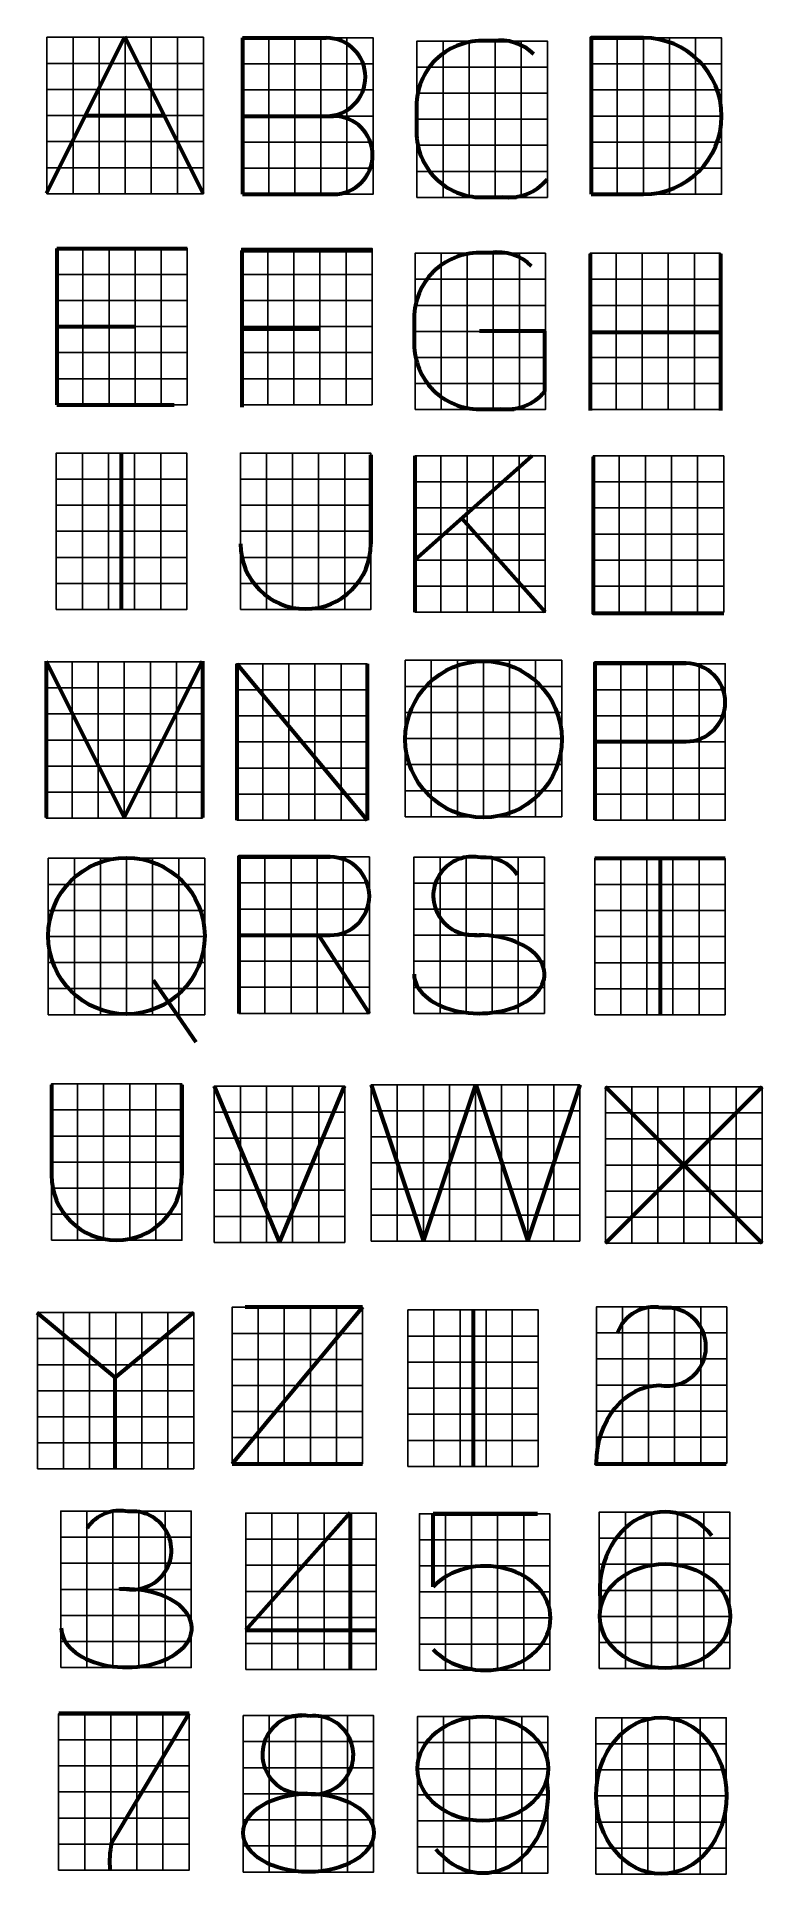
# Model space of a CAD drawing. Header units: inches. Extents: x 25.7 to 53.5, y -9.4 to 61.3.
import ezdxf

# ---------------------------------------------------------------- set-up
doc = ezdxf.new("R2010")
doc.units = ezdxf.units.IN
doc.header["$MEASUREMENT"] = 0

msp = doc.modelspace()

# ---------------------------------------------------------------- linework, layer by layer
at = {"lineweight": 60}
for p, q in [((26.113, 55.296), (29.113, 61.296)), ((26.113, 55.296), (29.113, 61.296)), ((32.113, 55.296), (29.113, 61.296)), ((33.627, 61.26), (33.627, 55.26)), ((33.627, 61.26), (36.834, 61.257)), ((46.988, 61.259), (46.988, 55.259)), ((46.988, 61.259), (48.988, 61.259)), ((27.616, 58.28), (30.616, 58.28)), ((33.627, 58.26), (37.109, 58.26)), ((33.627, 55.26), (37.109, 55.26)), ((46.988, 55.259), (48.988, 55.259)), ((26.505, 53.185), (26.505, 47.185)), ((26.505, 53.185), (31.505, 53.185)), ((33.592, 53.099), (33.592, 47.099)), ((33.592, 53.099), (38.592, 53.099)), ((46.945, 52.969), (46.945, 46.969)), ((51.945, 52.969), (51.945, 46.969)), ((26.505, 50.185), (29.505, 50.185)), ((33.592, 50.099), (36.592, 50.099)), ((45.204, 50.012), (42.704, 50.012)), ((45.204, 50.012), (45.204, 47.691)), ((46.945, 49.969), (51.945, 49.969)), ((26.505, 47.185), (26.505, 47.185)), ((26.505, 47.185), (31.005, 47.185)), ((33.592, 47.099), (33.592, 47.099)), ((28.976, 45.34), (28.976, 39.34)), ((38.543, 45.264), (38.543, 41.852)), ((40.229, 45.226), (40.229, 39.226)), ((40.229, 41.225), (44.729, 45.226)), ((45.229, 39.226), (42.029, 42.826)), ((26.09, 37.354), (26.09, 31.354)), ((26.09, 37.354), (29.09, 31.354)), ((29.09, 31.354), (32.09, 37.354)), ((32.09, 37.354), (32.09, 31.354)), ((33.399, 37.252), (33.399, 31.252)), ((33.399, 37.252), (38.399, 31.252)), ((38.399, 37.252), (38.399, 31.252)), ((47.126, 37.27), (47.126, 31.27)), ((47.126, 37.27), (50.626, 37.27)), ((47.126, 34.27), (50.626, 34.27)), ((33.484, 29.843), (33.484, 23.843)), ((33.484, 29.843), (36.984, 29.843)), ((47.126, 29.801), (52.126, 29.801)), ((49.626, 29.801), (49.626, 23.801)), ((33.484, 26.843), (36.984, 26.843)), ((38.484, 23.843), (36.549, 26.843)), ((36.984, 26.843), (36.984, 26.843)), ((36.984, 26.843), (36.984, 26.843)), ((42.774, 26.844), (42.774, 26.843)), ((30.192, 25.121), (31.827, 22.741)), ((26.298, 21.099), (26.298, 17.642)), ((31.298, 21.099), (31.298, 17.642)), ((32.535, 21.048), (35.035, 15.048)), ((35.035, 15.048), (37.535, 21.048)), ((38.56, 21.101), (40.56, 15.101)), ((40.56, 15.101), (42.56, 21.101)), ((42.56, 21.101), (44.56, 15.101)), ((44.56, 15.101), (46.56, 21.101)), ((53.54, 21.026), (47.54, 15.026)), ((47.54, 21.026), (53.54, 15.026)), ((25.74, 12.374), (28.74, 9.874)), ((28.74, 9.874), (31.74, 12.374)), ((38.223, 12.569), (33.223, 6.569)), ((38.223, 12.569), (33.723, 12.569)), ((42.458, 12.475), (42.458, 6.475)), ((28.74, 6.374), (28.74, 9.874)), ((49.571, 9.586), (49.592, 9.562)), ((33.223, 6.569), (38.223, 6.569)), ((37.745, 4.685), (33.745, 0.185)), ((37.745, 4.685), (37.745, -1.315)), ((40.93, 4.646), (44.93, 4.646)), ((40.93, 1.846), (40.93, 4.646)), ((28.907, 1.752), (28.931, 1.768)), ((33.745, 0.185), (38.745, 0.185)), ((26.582, -3.011), (31.582, -3.011)), ((28.582, -8.011), (31.582, -3.011))]:
    msp.add_line(p, q, dxfattribs=at)
for p, q in [((26.126, 61.279), (27.126, 61.279)), ((27.126, 61.279), (28.126, 61.279)), ((27.126, 61.279), (27.126, 55.279)), ((28.126, 61.279), (29.126, 61.279)), ((28.126, 61.279), (28.126, 55.279)), ((29.126, 61.279), (30.126, 61.279)), ((29.126, 61.279), (29.126, 55.279)), ((30.126, 61.279), (30.126, 55.279)), ((31.126, 61.279), (31.126, 60.279)), ((31.126, 61.279), (32.126, 61.279)), ((32.126, 61.279), (32.126, 61.279)), ((32.126, 61.279), (32.126, 55.279)), ((33.627, 61.26), (34.627, 61.26)), ((34.627, 61.26), (35.627, 61.26)), ((34.627, 61.26), (34.627, 55.26)), ((35.627, 61.26), (36.627, 61.26)), ((35.627, 61.26), (35.627, 55.26)), ((36.627, 61.26), (37.627, 61.26)), ((36.627, 61.26), (36.627, 55.26)), ((37.627, 61.26), (37.627, 55.26)), ((38.627, 61.26), (38.627, 60.26)), ((40.31, 61.136), (41.31, 61.136)), ((41.31, 61.136), (42.31, 61.136)), ((41.31, 61.136), (41.31, 55.136)), ((42.31, 61.136), (43.31, 61.136)), ((42.31, 61.136), (42.31, 55.136)), ((43.31, 61.136), (44.31, 61.136)), ((43.31, 61.136), (43.31, 55.136)), ((44.31, 61.136), (44.31, 55.136)), ((45.31, 61.136), (45.31, 60.136)), ((46.988, 61.259), (47.988, 61.259)), ((47.988, 61.259), (48.988, 61.259)), ((47.988, 61.259), (47.988, 55.259)), ((48.988, 61.259), (49.988, 61.259)), ((48.988, 61.259), (48.988, 55.259)), ((49.988, 61.259), (50.988, 61.259)), ((49.988, 61.259), (49.988, 55.259)), ((50.988, 61.259), (50.988, 55.259)), ((51.988, 61.259), (51.988, 60.259)), ((31.126, 60.279), (26.126, 60.279)), ((31.126, 60.279), (31.126, 59.279)), ((31.126, 60.279), (32.126, 60.279)), ((38.627, 60.26), (33.627, 60.26)), ((38.627, 60.26), (38.627, 59.26)), ((45.31, 60.136), (40.31, 60.136)), ((45.31, 60.136), (45.31, 59.136)), ((51.988, 60.259), (46.988, 60.259)), ((51.988, 60.259), (51.988, 59.259)), ((31.126, 59.279), (26.126, 59.279)), ((31.126, 59.279), (31.126, 58.279)), ((31.126, 59.279), (32.126, 59.279)), ((38.627, 59.26), (33.627, 59.26)), ((38.627, 59.26), (38.627, 58.26)), ((45.31, 59.136), (40.31, 59.136)), ((45.31, 59.136), (45.31, 58.136)), ((51.988, 59.259), (46.988, 59.259)), ((51.988, 59.259), (51.988, 58.259)), ((31.126, 58.279), (26.126, 58.279)), ((31.126, 58.279), (31.126, 58.279)), ((31.126, 58.279), (31.126, 57.279)), ((31.126, 58.279), (32.126, 58.279)), ((38.627, 58.26), (33.627, 58.26)), ((38.627, 58.26), (38.627, 58.26)), ((38.627, 58.26), (38.627, 57.26)), ((45.31, 58.136), (40.31, 58.136)), ((45.31, 58.136), (45.31, 58.136)), ((45.31, 58.136), (45.31, 57.136)), ((51.988, 58.259), (46.988, 58.259)), ((51.988, 58.259), (51.988, 58.259)), ((51.988, 58.259), (51.988, 57.259)), ((31.126, 57.279), (26.126, 57.279)), ((31.126, 57.279), (31.126, 57.279)), ((31.126, 57.279), (31.126, 56.279)), ((31.126, 57.279), (32.126, 57.279)), ((38.627, 57.26), (33.627, 57.26)), ((38.627, 57.26), (38.627, 57.26)), ((38.627, 57.26), (38.627, 56.26)), ((45.31, 57.136), (40.31, 57.136)), ((45.31, 57.136), (45.31, 57.136)), ((45.31, 57.136), (45.31, 56.136)), ((51.988, 57.259), (46.988, 57.259)), ((51.988, 57.259), (51.988, 57.259)), ((51.988, 57.259), (51.988, 56.259)), ((31.126, 56.279), (26.126, 56.279)), ((31.126, 56.279), (32.126, 56.279)), ((38.627, 56.26), (33.627, 56.26)), ((45.31, 56.136), (40.31, 56.136)), ((51.988, 56.259), (46.988, 56.259)), ((32.126, 55.279), (31.126, 55.279)), ((26.505, 53.185), (27.505, 53.185)), ((27.505, 53.185), (28.505, 53.185)), ((27.505, 53.185), (27.505, 47.185)), ((28.505, 53.185), (29.505, 53.185)), ((28.505, 53.185), (28.505, 47.185)), ((29.505, 53.185), (30.505, 53.185)), ((29.505, 53.185), (29.505, 47.185)), ((30.505, 53.185), (30.505, 47.185)), ((31.505, 53.185), (31.505, 52.185)), ((33.592, 53.185), (34.592, 53.185)), ((34.592, 53.185), (35.592, 53.185)), ((34.592, 53.185), (34.592, 47.185)), ((35.592, 53.185), (36.592, 53.185)), ((35.592, 53.185), (35.592, 47.185)), ((36.592, 53.185), (37.592, 53.185)), ((36.592, 53.185), (36.592, 47.185)), ((37.592, 53.185), (37.592, 47.185)), ((38.592, 53.185), (38.592, 52.185)), ((40.235, 52.998), (41.235, 52.998)), ((41.235, 52.998), (42.235, 52.998)), ((41.235, 52.998), (41.235, 46.998)), ((42.235, 52.998), (43.235, 52.998)), ((42.235, 52.998), (42.235, 46.998)), ((43.235, 52.998), (44.235, 52.998)), ((43.235, 52.998), (43.235, 46.998)), ((44.235, 52.998), (44.235, 46.998)), ((45.235, 52.998), (45.235, 51.998)), ((46.945, 52.998), (47.945, 52.998)), ((47.945, 52.998), (48.945, 52.998)), ((47.945, 52.998), (47.945, 46.998)), ((48.945, 52.998), (49.945, 52.998)), ((48.945, 52.998), (48.945, 46.998)), ((49.945, 52.998), (50.945, 52.998)), ((49.945, 52.998), (49.945, 46.998)), ((50.945, 52.998), (50.945, 46.998)), ((51.945, 52.998), (51.945, 51.998)), ((31.505, 52.185), (26.505, 52.185)), ((31.505, 52.185), (31.505, 51.185)), ((38.592, 52.185), (33.592, 52.185)), ((38.592, 52.185), (38.592, 51.185)), ((45.235, 51.998), (40.235, 51.998)), ((45.235, 51.998), (45.235, 50.998)), ((51.945, 51.998), (46.945, 51.998)), ((51.945, 51.998), (51.945, 50.998)), ((31.505, 51.185), (26.505, 51.185)), ((31.505, 51.185), (31.505, 50.185)), ((38.592, 51.185), (33.592, 51.185)), ((38.592, 51.185), (38.592, 50.185)), ((45.235, 50.998), (40.235, 50.998)), ((45.235, 50.998), (45.235, 49.998)), ((51.945, 50.998), (46.945, 50.998)), ((51.945, 50.998), (51.945, 49.998)), ((31.505, 50.185), (26.505, 50.185)), ((31.505, 50.185), (31.505, 50.185)), ((31.505, 50.185), (31.505, 49.185)), ((38.592, 50.185), (33.592, 50.185)), ((38.592, 50.185), (38.592, 50.185)), ((38.592, 50.185), (38.592, 49.185)), ((45.235, 49.998), (40.235, 49.998)), ((45.235, 49.998), (45.235, 49.998)), ((45.235, 49.998), (45.235, 48.998)), ((51.945, 49.998), (46.945, 49.998)), ((51.945, 49.998), (51.945, 49.998)), ((51.945, 49.998), (51.945, 48.998)), ((31.505, 49.185), (26.505, 49.185)), ((31.505, 49.185), (31.505, 49.185)), ((31.505, 49.185), (31.505, 48.185)), ((38.592, 49.185), (33.592, 49.185)), ((38.592, 49.185), (38.592, 49.185)), ((38.592, 49.185), (38.592, 48.185)), ((45.235, 48.998), (40.235, 48.998)), ((45.235, 48.998), (45.235, 48.998)), ((45.235, 48.998), (45.235, 47.998)), ((51.945, 48.998), (46.945, 48.998)), ((51.945, 48.998), (51.945, 48.998)), ((51.945, 48.998), (51.945, 47.998)), ((31.505, 48.185), (26.505, 48.185)), ((38.592, 48.185), (33.592, 48.185)), ((45.235, 47.998), (40.235, 47.998)), ((51.945, 47.998), (46.945, 47.998)), ((26.485, 45.332), (27.485, 45.332)), ((27.485, 45.332), (28.485, 45.332)), ((27.485, 45.332), (27.485, 39.332)), ((28.485, 45.332), (29.485, 45.332)), ((28.485, 45.332), (28.485, 39.332)), ((29.485, 45.332), (30.485, 45.332)), ((29.485, 45.332), (29.485, 39.332)), ((30.485, 45.332), (30.485, 39.332)), ((31.485, 45.332), (31.485, 44.332)), ((33.54, 45.332), (34.54, 45.332)), ((34.54, 45.332), (35.54, 45.332)), ((34.54, 45.332), (34.54, 39.332)), ((35.54, 45.332), (36.54, 45.332)), ((35.54, 45.332), (35.54, 39.332)), ((36.54, 45.332), (37.54, 45.332)), ((36.54, 45.332), (36.54, 39.332)), ((37.54, 45.332), (37.54, 39.332)), ((38.54, 45.332), (38.54, 44.332)), ((40.229, 45.226), (41.229, 45.226)), ((41.229, 45.226), (42.229, 45.226)), ((41.229, 45.226), (41.229, 39.226)), ((42.229, 45.226), (43.229, 45.226)), ((42.229, 45.226), (42.229, 39.226)), ((43.229, 45.226), (44.229, 45.226)), ((43.229, 45.226), (43.229, 39.226)), ((44.229, 45.226), (44.229, 39.226)), ((45.229, 45.226), (45.229, 44.226)), ((47.067, 45.226), (48.067, 45.226)), ((48.067, 45.226), (49.067, 45.226)), ((48.067, 45.226), (48.067, 39.226)), ((49.067, 45.226), (50.067, 45.226)), ((49.067, 45.226), (49.067, 39.226)), ((50.067, 45.226), (51.067, 45.226)), ((50.067, 45.226), (50.067, 39.226)), ((51.067, 45.226), (51.067, 39.226)), ((52.067, 45.226), (52.067, 44.226)), ((31.485, 44.332), (26.485, 44.332)), ((31.485, 44.332), (31.485, 43.332)), ((38.54, 44.332), (33.54, 44.332)), ((38.54, 44.332), (38.54, 43.332)), ((45.229, 44.226), (40.229, 44.226)), ((45.229, 44.226), (45.229, 43.226)), ((52.067, 44.226), (47.067, 44.226)), ((52.067, 44.226), (52.067, 43.226)), ((31.485, 43.332), (26.485, 43.332)), ((31.485, 43.332), (31.485, 42.332)), ((38.54, 43.332), (33.54, 43.332)), ((38.54, 43.332), (38.54, 42.332)), ((45.229, 43.226), (40.229, 43.226)), ((45.229, 43.226), (45.229, 42.226)), ((52.067, 43.226), (47.067, 43.226)), ((52.067, 43.226), (52.067, 42.226)), ((31.485, 42.332), (26.485, 42.332)), ((31.485, 42.332), (31.485, 42.332)), ((31.485, 42.332), (31.485, 41.332)), ((38.54, 42.332), (33.54, 42.332)), ((38.54, 42.332), (38.54, 42.332)), ((38.54, 42.332), (38.54, 41.332)), ((45.229, 42.226), (40.229, 42.226)), ((45.229, 42.226), (45.229, 42.226)), ((45.229, 42.226), (45.229, 41.226)), ((52.067, 42.226), (47.067, 42.226)), ((52.067, 42.226), (52.067, 42.226)), ((52.067, 42.226), (52.067, 41.226)), ((31.485, 41.332), (26.485, 41.332)), ((31.485, 41.332), (31.485, 41.332)), ((31.485, 41.332), (31.485, 40.332)), ((38.54, 41.332), (33.54, 41.332)), ((38.54, 41.332), (38.54, 41.332)), ((38.54, 41.332), (38.54, 40.332)), ((45.229, 41.226), (40.229, 41.226)), ((45.229, 41.226), (45.229, 41.226)), ((45.229, 41.226), (45.229, 40.226)), ((52.067, 41.226), (47.067, 41.226)), ((52.067, 41.226), (52.067, 41.226)), ((52.067, 41.226), (52.067, 40.226)), ((31.485, 40.332), (26.485, 40.332)), ((38.54, 40.332), (33.54, 40.332)), ((45.229, 40.226), (40.229, 40.226)), ((52.067, 40.226), (47.067, 40.226)), ((26.09, 37.326), (27.09, 37.326)), ((27.09, 37.326), (28.09, 37.326)), ((27.09, 37.326), (27.09, 31.326)), ((28.09, 37.326), (29.09, 37.326)), ((28.09, 37.326), (28.09, 31.326)), ((29.09, 37.326), (30.09, 37.326)), ((29.09, 37.326), (29.09, 31.326)), ((30.09, 37.326), (30.09, 31.326)), ((31.09, 37.326), (31.09, 36.326)), ((31.09, 37.326), (32.09, 37.326)), ((32.09, 37.326), (32.09, 37.326)), ((32.09, 37.326), (32.09, 31.326)), ((33.399, 37.252), (34.399, 37.252)), ((34.399, 37.252), (35.399, 37.252)), ((34.399, 37.252), (34.399, 31.252)), ((35.399, 37.252), (36.399, 37.252)), ((35.399, 37.252), (35.399, 31.252)), ((36.399, 37.252), (37.399, 37.252)), ((36.399, 37.252), (36.399, 31.252)), ((37.399, 37.252), (37.399, 31.252)), ((38.399, 37.252), (38.399, 36.252)), ((39.858, 37.384), (40.858, 37.384)), ((40.858, 37.384), (41.858, 37.384)), ((40.858, 37.384), (40.858, 31.384)), ((41.858, 37.384), (42.858, 37.384)), ((41.858, 37.384), (41.858, 31.384)), ((42.858, 37.384), (43.858, 37.384)), ((42.858, 37.384), (42.858, 31.384)), ((43.858, 37.384), (43.858, 31.384)), ((44.858, 37.384), (44.858, 36.384)), ((44.858, 37.384), (45.858, 37.384)), ((45.858, 37.384), (45.858, 37.384)), ((45.858, 37.384), (45.858, 31.384)), ((47.126, 37.252), (48.126, 37.252)), ((48.126, 37.252), (49.126, 37.252)), ((48.126, 37.252), (48.126, 31.252)), ((49.126, 37.252), (50.126, 37.252)), ((49.126, 37.252), (49.126, 31.252)), ((50.126, 37.252), (51.126, 37.252)), ((50.126, 37.252), (50.126, 31.252)), ((51.126, 37.252), (51.126, 31.252)), ((52.126, 37.252), (52.126, 36.252)), ((31.09, 36.326), (26.09, 36.326)), ((31.09, 36.326), (31.09, 35.326)), ((31.09, 36.326), (32.09, 36.326)), ((38.399, 36.252), (33.399, 36.252)), ((38.399, 36.252), (38.399, 35.252)), ((44.858, 36.384), (39.858, 36.384)), ((44.858, 36.384), (44.858, 35.384)), ((44.858, 36.384), (45.858, 36.384)), ((52.126, 36.252), (47.126, 36.252)), ((52.126, 36.252), (52.126, 35.252)), ((44.858, 35.384), (39.858, 35.384)), ((44.858, 35.384), (44.858, 34.384)), ((44.858, 35.384), (45.858, 35.384)), ((31.09, 35.326), (26.09, 35.326)), ((31.09, 35.326), (31.09, 34.326)), ((31.09, 35.326), (32.09, 35.326)), ((38.399, 35.252), (33.399, 35.252)), ((38.399, 35.252), (38.399, 34.252)), ((52.126, 35.252), (47.126, 35.252)), ((52.126, 35.252), (52.126, 34.252)), ((31.09, 34.326), (26.09, 34.326)), ((31.09, 34.326), (31.09, 34.326)), ((31.09, 34.326), (31.09, 33.326)), ((31.09, 34.326), (32.09, 34.326)), ((38.399, 34.252), (33.399, 34.252)), ((38.399, 34.252), (38.399, 34.252)), ((38.399, 34.252), (38.399, 33.252)), ((44.858, 34.384), (39.858, 34.384)), ((44.858, 34.384), (44.858, 34.384)), ((44.858, 34.384), (44.858, 33.384)), ((44.858, 34.384), (45.858, 34.384)), ((52.126, 34.252), (47.126, 34.252)), ((52.126, 34.252), (52.126, 34.252)), ((52.126, 34.252), (52.126, 33.252)), ((31.09, 33.326), (26.09, 33.326)), ((31.09, 33.326), (31.09, 33.326)), ((31.09, 33.326), (31.09, 32.326)), ((31.09, 33.326), (32.09, 33.326)), ((38.399, 33.252), (33.399, 33.252)), ((38.399, 33.252), (38.399, 33.252)), ((38.399, 33.252), (38.399, 32.252)), ((44.858, 33.384), (39.858, 33.384)), ((44.858, 33.384), (44.858, 33.384)), ((44.858, 33.384), (44.858, 32.384)), ((44.858, 33.384), (45.858, 33.384)), ((52.126, 33.252), (47.126, 33.252)), ((52.126, 33.252), (52.126, 33.252)), ((52.126, 33.252), (52.126, 32.252)), ((31.09, 32.326), (26.09, 32.326)), ((31.09, 32.326), (32.09, 32.326)), ((38.399, 32.252), (33.399, 32.252)), ((44.858, 32.384), (39.858, 32.384)), ((44.858, 32.384), (45.858, 32.384)), ((52.126, 32.252), (47.126, 32.252)), ((32.09, 31.326), (31.09, 31.326)), ((45.858, 31.384), (44.858, 31.384)), ((26.177, 29.791), (27.177, 29.791)), ((27.177, 29.791), (28.177, 29.791)), ((27.177, 29.791), (27.177, 23.791)), ((28.177, 29.791), (29.177, 29.791)), ((28.177, 29.791), (28.177, 23.791)), ((29.177, 29.791), (30.177, 29.791)), ((29.177, 29.791), (29.177, 23.791)), ((30.177, 29.791), (30.177, 23.791)), ((31.177, 29.791), (31.177, 28.791)), ((31.177, 29.791), (32.177, 29.791)), ((32.177, 29.791), (32.177, 29.791)), ((32.177, 29.791), (32.177, 23.791)), ((33.484, 29.843), (34.484, 29.843)), ((34.484, 29.843), (35.484, 29.843)), ((34.484, 29.843), (34.484, 23.843)), ((35.484, 29.843), (36.484, 29.843)), ((35.484, 29.843), (35.484, 23.843)), ((36.484, 29.843), (37.484, 29.843)), ((36.484, 29.843), (36.484, 23.843)), ((37.484, 29.843), (37.484, 23.843)), ((38.484, 29.843), (38.484, 28.843)), ((40.194, 29.839), (41.194, 29.839)), ((41.194, 29.839), (42.194, 29.839)), ((41.194, 29.839), (41.194, 23.839)), ((42.194, 29.839), (43.194, 29.839)), ((42.194, 29.839), (42.194, 23.839)), ((43.194, 29.839), (44.194, 29.839)), ((43.194, 29.839), (43.194, 23.839)), ((44.194, 29.839), (44.194, 23.839)), ((45.194, 29.839), (45.194, 28.839)), ((47.122, 29.787), (48.122, 29.787)), ((48.122, 29.787), (49.122, 29.787)), ((48.122, 29.787), (48.122, 23.787)), ((49.122, 29.787), (50.122, 29.787)), ((49.122, 29.787), (49.122, 23.787)), ((50.122, 29.787), (51.122, 29.787)), ((50.122, 29.787), (50.122, 23.787)), ((51.122, 29.787), (51.122, 23.787)), ((52.122, 29.787), (52.122, 28.787)), ((31.177, 28.791), (26.177, 28.791)), ((31.177, 28.791), (31.177, 27.791)), ((31.177, 28.791), (32.177, 28.791)), ((38.484, 28.843), (33.484, 28.843)), ((38.484, 28.843), (38.484, 27.843)), ((45.194, 28.839), (40.194, 28.839)), ((45.194, 28.839), (45.194, 27.839)), ((52.122, 28.787), (47.122, 28.787)), ((52.122, 28.787), (52.122, 27.787)), ((31.177, 27.791), (26.177, 27.791)), ((31.177, 27.791), (31.177, 26.791)), ((31.177, 27.791), (32.177, 27.791)), ((38.484, 27.843), (33.484, 27.843)), ((38.484, 27.843), (38.484, 26.843)), ((45.194, 27.839), (40.194, 27.839)), ((45.194, 27.839), (45.194, 26.839)), ((52.122, 27.787), (47.122, 27.787)), ((52.122, 27.787), (52.122, 26.787)), ((31.177, 26.791), (26.177, 26.791)), ((31.177, 26.791), (31.177, 26.791)), ((31.177, 26.791), (31.177, 25.791)), ((31.177, 26.791), (32.177, 26.791)), ((38.484, 26.843), (33.484, 26.843)), ((38.484, 26.843), (38.484, 26.843)), ((38.484, 26.843), (38.484, 25.843)), ((45.194, 26.839), (40.194, 26.839)), ((45.194, 26.839), (45.194, 26.839)), ((45.194, 26.839), (45.194, 25.839)), ((52.122, 26.787), (47.122, 26.787)), ((52.122, 26.787), (52.122, 26.787)), ((52.122, 26.787), (52.122, 25.787)), ((31.177, 25.791), (26.177, 25.791)), ((31.177, 25.791), (31.177, 25.791)), ((31.177, 25.791), (31.177, 24.791)), ((31.177, 25.791), (32.177, 25.791)), ((38.484, 25.843), (33.484, 25.843)), ((38.484, 25.843), (38.484, 25.843)), ((38.484, 25.843), (38.484, 24.843)), ((45.194, 25.839), (40.194, 25.839)), ((45.194, 25.839), (45.194, 25.839)), ((45.194, 25.839), (45.194, 24.839)), ((52.122, 25.787), (47.122, 25.787)), ((52.122, 25.787), (52.122, 25.787)), ((52.122, 25.787), (52.122, 24.787)), ((31.177, 24.791), (26.177, 24.791)), ((31.177, 24.791), (32.177, 24.791)), ((38.484, 24.843), (33.484, 24.843)), ((45.194, 24.839), (40.194, 24.839)), ((52.122, 24.787), (47.122, 24.787)), ((32.177, 23.791), (31.177, 23.791)), ((26.299, 21.138), (27.299, 21.138)), ((27.299, 21.138), (28.299, 21.138)), ((27.299, 21.138), (27.299, 15.138)), ((28.299, 21.138), (29.299, 21.138)), ((28.299, 21.138), (28.299, 15.138)), ((29.299, 21.138), (30.299, 21.138)), ((29.299, 21.138), (29.299, 15.138)), ((30.299, 21.138), (30.299, 15.138)), ((31.299, 21.138), (31.299, 20.138)), ((32.542, 21.056), (33.542, 21.056)), ((33.542, 21.056), (34.542, 21.056)), ((33.542, 21.056), (33.542, 15.056)), ((34.542, 21.056), (35.542, 21.056)), ((34.542, 21.056), (34.542, 15.056)), ((35.542, 21.056), (36.542, 21.056)), ((35.542, 21.056), (35.542, 15.056)), ((36.542, 21.056), (36.542, 15.056)), ((37.542, 21.056), (37.542, 20.056)), ((38.555, 21.105), (39.555, 21.105)), ((39.555, 21.105), (40.555, 21.105)), ((39.555, 21.105), (39.555, 15.105)), ((40.555, 21.105), (41.555, 21.105)), ((40.555, 21.105), (40.555, 15.105)), ((41.555, 21.105), (42.555, 21.105)), ((41.555, 21.105), (41.555, 15.105)), ((42.555, 21.105), (42.555, 15.105)), ((43.555, 21.105), (43.555, 20.105)), ((43.555, 21.105), (46.555, 21.105)), ((43.555, 21.105), (44.555, 21.105)), ((44.555, 21.105), (44.555, 21.105)), ((44.555, 21.105), (44.555, 15.105)), ((45.555, 15.105), (45.555, 21.105)), ((46.555, 21.105), (46.555, 15.105)), ((47.54, 21.026), (48.54, 21.026)), ((48.54, 21.026), (49.54, 21.026)), ((48.54, 21.026), (48.54, 15.026)), ((49.54, 21.026), (50.54, 21.026)), ((49.54, 21.026), (49.54, 15.026)), ((50.54, 21.026), (51.54, 21.026)), ((50.54, 21.026), (50.54, 15.026)), ((51.54, 21.026), (51.54, 15.026)), ((52.54, 21.026), (52.54, 20.026)), ((52.54, 21.026), (53.54, 21.026)), ((53.54, 21.026), (53.54, 21.026)), ((53.54, 21.026), (53.54, 15.026)), ((31.299, 20.138), (26.299, 20.138)), ((31.299, 20.138), (31.299, 19.138)), ((37.542, 20.056), (32.542, 20.056)), ((37.542, 20.056), (37.542, 19.056)), ((43.555, 20.105), (38.555, 20.105)), ((43.555, 20.105), (43.555, 19.105)), ((43.555, 20.105), (46.555, 20.105)), ((52.54, 20.026), (47.54, 20.026)), ((52.54, 20.026), (52.54, 19.026)), ((52.54, 20.026), (53.54, 20.026)), ((31.299, 19.138), (26.299, 19.138)), ((31.299, 19.138), (31.299, 18.138)), ((43.555, 19.105), (38.555, 19.105)), ((43.555, 19.105), (43.555, 18.105)), ((43.555, 19.105), (46.555, 19.105)), ((37.542, 19.056), (32.542, 19.056)), ((37.542, 19.056), (37.542, 18.056)), ((52.54, 19.026), (47.54, 19.026)), ((52.54, 19.026), (52.54, 18.026)), ((52.54, 19.026), (53.54, 19.026)), ((31.299, 18.138), (26.299, 18.138)), ((31.299, 18.138), (31.299, 18.138)), ((31.299, 18.138), (31.299, 17.138)), ((37.542, 18.056), (32.542, 18.056)), ((37.542, 18.056), (37.542, 18.056)), ((37.542, 18.056), (37.542, 17.056)), ((43.555, 18.105), (38.555, 18.105)), ((43.555, 18.105), (43.555, 18.105)), ((43.555, 18.105), (43.555, 17.105)), ((43.555, 18.105), (46.555, 18.105)), ((52.54, 18.026), (47.54, 18.026)), ((52.54, 18.026), (52.54, 18.026)), ((52.54, 18.026), (52.54, 17.026)), ((52.54, 18.026), (53.54, 18.026)), ((31.299, 17.138), (26.299, 17.138)), ((31.299, 17.138), (31.299, 17.138)), ((31.299, 17.138), (31.299, 16.138)), ((37.542, 17.056), (32.542, 17.056)), ((37.542, 17.056), (37.542, 17.056)), ((37.542, 17.056), (37.542, 16.056)), ((43.555, 17.105), (38.555, 17.105)), ((43.555, 17.105), (43.555, 17.105)), ((43.555, 17.105), (43.555, 16.105)), ((43.555, 17.105), (46.555, 17.105)), ((52.54, 17.026), (47.54, 17.026)), ((52.54, 17.026), (52.54, 17.026)), ((52.54, 17.026), (52.54, 16.026)), ((52.54, 17.026), (53.54, 17.026)), ((31.299, 16.138), (26.299, 16.138)), ((37.542, 16.056), (32.542, 16.056)), ((43.555, 16.105), (38.555, 16.105)), ((43.555, 16.105), (46.555, 16.105)), ((52.54, 16.026), (47.54, 16.026)), ((52.54, 16.026), (53.54, 16.026)), ((46.555, 15.105), (43.555, 15.105)), ((44.555, 15.105), (45.555, 15.105)), ((45.555, 15.105), (45.555, 15.105)), ((53.54, 15.026), (52.54, 15.026)), ((25.762, 12.368), (26.762, 12.368)), ((26.762, 12.368), (27.762, 12.368)), ((26.762, 12.368), (26.762, 6.368)), ((27.762, 12.368), (28.762, 12.368)), ((27.762, 12.368), (27.762, 6.368)), ((28.762, 12.368), (29.762, 12.368)), ((28.762, 12.368), (28.762, 6.368)), ((29.762, 12.368), (29.762, 6.368)), ((30.762, 12.368), (30.762, 11.368)), ((30.762, 12.368), (31.762, 12.368)), ((31.762, 12.368), (31.762, 12.368)), ((31.762, 12.368), (31.762, 6.368)), ((33.223, 12.569), (34.223, 12.569)), ((34.223, 12.569), (35.223, 12.569)), ((34.223, 12.569), (34.223, 6.569)), ((35.223, 12.569), (36.223, 12.569)), ((35.223, 12.569), (35.223, 6.569)), ((36.223, 12.569), (37.223, 12.569)), ((36.223, 12.569), (36.223, 6.569)), ((37.223, 12.569), (37.223, 6.569)), ((38.223, 12.569), (38.223, 11.569)), ((39.961, 12.466), (40.961, 12.466)), ((40.961, 12.466), (41.961, 12.466)), ((40.961, 12.466), (40.961, 6.466)), ((41.961, 12.466), (42.961, 12.466)), ((41.961, 12.466), (41.961, 6.466)), ((42.961, 12.466), (43.961, 12.466)), ((42.961, 12.466), (42.961, 6.466)), ((43.961, 12.466), (43.961, 6.466)), ((44.961, 12.466), (44.961, 11.466)), ((47.187, 12.586), (48.187, 12.586)), ((48.187, 12.586), (49.187, 12.586)), ((48.187, 12.586), (48.187, 6.586)), ((49.187, 12.586), (50.187, 12.586)), ((49.187, 12.586), (49.187, 6.586)), ((50.187, 12.586), (51.187, 12.586)), ((50.187, 12.586), (50.187, 6.586)), ((51.187, 12.586), (51.187, 6.586)), ((52.187, 12.586), (52.187, 11.586)), ((30.762, 11.368), (25.762, 11.368)), ((30.762, 11.368), (30.762, 10.368)), ((30.762, 11.368), (31.762, 11.368)), ((38.223, 11.569), (33.223, 11.569)), ((38.223, 11.569), (38.223, 10.569)), ((44.961, 11.466), (39.961, 11.466)), ((44.961, 11.466), (44.961, 10.466)), ((52.187, 11.586), (47.187, 11.586)), ((52.187, 11.586), (52.187, 10.586)), ((30.762, 10.368), (25.762, 10.368)), ((30.762, 10.368), (30.762, 9.368)), ((30.762, 10.368), (31.762, 10.368)), ((38.223, 10.569), (33.223, 10.569)), ((38.223, 10.569), (38.223, 9.569)), ((44.961, 10.466), (39.961, 10.466)), ((44.961, 10.466), (44.961, 9.466)), ((52.187, 10.586), (47.187, 10.586)), ((52.187, 10.586), (52.187, 9.586)), ((30.762, 9.368), (25.762, 9.368)), ((30.762, 9.368), (30.762, 9.368)), ((30.762, 9.368), (30.762, 8.368)), ((30.762, 9.368), (31.762, 9.368)), ((38.223, 9.569), (33.223, 9.569)), ((38.223, 9.569), (38.223, 9.569)), ((38.223, 9.569), (38.223, 8.569)), ((44.961, 9.466), (39.961, 9.466)), ((44.961, 9.466), (44.961, 9.466)), ((44.961, 9.466), (44.961, 8.466)), ((52.187, 9.586), (47.187, 9.586)), ((52.187, 9.586), (52.187, 9.586)), ((52.187, 9.586), (52.187, 8.586)), ((38.223, 8.569), (33.223, 8.569)), ((38.223, 8.569), (38.223, 8.569)), ((38.223, 8.569), (38.223, 7.569)), ((52.187, 8.586), (47.187, 8.586)), ((52.187, 8.586), (52.187, 8.586)), ((52.187, 8.586), (52.187, 7.586)), ((30.762, 8.368), (25.762, 8.368)), ((30.762, 8.368), (30.762, 8.368)), ((30.762, 8.368), (30.762, 7.368)), ((30.762, 8.368), (31.762, 8.368)), ((44.961, 8.466), (39.961, 8.466)), ((44.961, 8.466), (44.961, 8.466)), ((44.961, 8.466), (44.961, 7.466)), ((30.762, 7.368), (25.762, 7.368)), ((30.762, 7.368), (31.762, 7.368)), ((38.223, 7.569), (33.223, 7.569)), ((44.961, 7.466), (39.961, 7.466)), ((52.187, 7.586), (47.187, 7.586)), ((31.762, 6.368), (30.762, 6.368)), ((26.654, 4.751), (27.654, 4.751)), ((27.654, 4.751), (28.654, 4.751)), ((27.654, 4.751), (27.654, -1.249)), ((28.654, 4.751), (29.654, 4.751)), ((28.654, 4.751), (28.654, -1.249)), ((29.654, 4.751), (30.654, 4.751)), ((29.654, 4.751), (29.654, -1.249)), ((30.654, 4.751), (30.654, -1.249)), ((31.654, 4.751), (31.654, 3.751)), ((33.746, 4.674), (34.746, 4.674)), ((34.746, 4.674), (35.746, 4.674)), ((34.746, 4.674), (34.746, -1.326)), ((35.746, 4.674), (36.746, 4.674)), ((35.746, 4.674), (35.746, -1.326)), ((36.746, 4.674), (37.746, 4.674)), ((36.746, 4.674), (36.746, -1.326)), ((37.746, 4.674), (37.746, -1.326)), ((38.746, 4.674), (38.746, 3.674)), ((40.402, 4.653), (41.402, 4.653)), ((41.402, 4.653), (42.402, 4.653)), ((41.402, 4.653), (41.402, -1.347)), ((42.402, 4.653), (43.402, 4.653)), ((42.402, 4.653), (42.402, -1.347)), ((43.402, 4.653), (44.402, 4.653)), ((43.402, 4.653), (43.402, -1.347)), ((44.402, 4.653), (44.402, -1.347)), ((45.402, 4.653), (45.402, 3.653)), ((47.3, 4.712), (48.3, 4.712)), ((48.3, 4.712), (49.3, 4.712)), ((48.3, 4.712), (48.3, -1.288)), ((49.3, 4.712), (50.3, 4.712)), ((49.3, 4.712), (49.3, -1.288)), ((50.3, 4.712), (51.3, 4.712)), ((50.3, 4.712), (50.3, -1.288)), ((51.3, 4.712), (51.3, -1.288)), ((52.3, 4.712), (52.3, 3.712)), ((31.654, 3.751), (26.654, 3.751)), ((31.654, 3.751), (31.654, 2.751)), ((38.746, 3.674), (33.746, 3.674)), ((38.746, 3.674), (38.746, 2.674)), ((45.402, 3.653), (40.402, 3.653)), ((45.402, 3.653), (45.402, 2.653)), ((52.3, 3.712), (47.3, 3.712)), ((52.3, 3.712), (52.3, 2.712)), ((31.654, 2.751), (26.654, 2.751)), ((31.654, 2.751), (31.654, 1.751)), ((38.746, 2.674), (33.746, 2.674)), ((38.746, 2.674), (38.746, 1.674)), ((45.402, 2.653), (40.402, 2.653)), ((45.402, 2.653), (45.402, 1.653)), ((52.3, 2.712), (47.3, 2.712)), ((52.3, 2.712), (52.3, 1.712)), ((31.654, 1.751), (26.654, 1.751)), ((31.654, 1.751), (31.654, 1.751)), ((31.654, 1.751), (31.654, 0.751)), ((38.746, 1.674), (33.746, 1.674)), ((38.746, 1.674), (38.746, 1.674)), ((38.746, 1.674), (38.746, 0.674)), ((45.402, 1.653), (40.402, 1.653)), ((45.402, 1.653), (45.402, 1.653)), ((45.402, 1.653), (45.402, 0.653)), ((52.3, 1.712), (47.3, 1.712)), ((52.3, 1.712), (52.3, 1.712)), ((52.3, 1.712), (52.3, 0.712)), ((31.654, 0.751), (26.654, 0.751)), ((31.654, 0.751), (31.654, 0.751)), ((31.654, 0.751), (31.654, -0.249)), ((52.3, 0.712), (47.3, 0.712)), ((52.3, 0.712), (52.3, 0.712)), ((52.3, 0.712), (52.3, -0.288)), ((38.746, 0.674), (33.746, 0.674)), ((38.746, 0.674), (38.746, 0.674)), ((38.746, 0.674), (38.746, -0.326)), ((45.402, 0.653), (40.402, 0.653)), ((45.402, 0.653), (45.402, 0.653)), ((45.402, 0.653), (45.402, -0.347)), ((31.654, -0.249), (26.654, -0.249)), ((38.746, -0.326), (33.746, -0.326)), ((45.402, -0.347), (40.402, -0.347)), ((52.3, -0.288), (47.3, -0.288)), ((26.573, -3.022), (27.573, -3.022)), ((27.573, -3.022), (28.573, -3.022)), ((27.573, -3.022), (27.573, -9.022)), ((28.573, -3.022), (29.573, -3.022)), ((28.573, -3.022), (28.573, -9.022)), ((29.573, -3.022), (30.573, -3.022)), ((29.573, -3.022), (29.573, -9.022)), ((30.573, -3.022), (30.573, -9.022)), ((31.573, -3.022), (31.573, -4.022)), ((33.648, -3.091), (34.648, -3.091)), ((34.648, -3.091), (35.648, -3.091)), ((34.648, -3.091), (34.648, -9.091)), ((35.648, -3.091), (36.648, -3.091)), ((35.648, -3.091), (35.648, -9.091)), ((36.648, -3.091), (37.648, -3.091)), ((36.648, -3.091), (36.648, -9.091)), ((37.648, -3.091), (37.648, -9.091)), ((38.648, -3.091), (38.648, -4.091)), ((40.328, -3.129), (41.328, -3.129)), ((41.328, -3.129), (42.328, -3.129)), ((41.328, -3.129), (41.328, -9.129)), ((42.328, -3.129), (43.328, -3.129)), ((42.328, -3.129), (42.328, -9.129)), ((43.328, -3.129), (44.328, -3.129)), ((43.328, -3.129), (43.328, -9.129)), ((44.328, -3.129), (44.328, -9.129)), ((45.328, -3.129), (45.328, -4.129)), ((47.164, -3.173), (48.164, -3.173)), ((48.164, -3.173), (49.164, -3.173)), ((48.164, -3.173), (48.164, -9.173)), ((49.164, -3.173), (50.164, -3.173)), ((49.164, -3.173), (49.164, -9.173)), ((50.164, -3.173), (51.164, -3.173)), ((50.164, -3.173), (50.164, -9.173)), ((51.164, -3.173), (51.164, -9.173)), ((52.164, -3.173), (52.164, -4.173)), ((31.573, -4.022), (26.573, -4.022)), ((31.573, -4.022), (31.573, -5.022)), ((38.648, -4.091), (33.648, -4.091)), ((38.648, -4.091), (38.648, -5.091)), ((45.328, -4.129), (40.328, -4.129)), ((45.328, -4.129), (45.328, -5.129)), ((52.164, -4.173), (47.164, -4.173)), ((52.164, -4.173), (52.164, -5.173)), ((31.573, -5.022), (26.573, -5.022)), ((31.573, -5.022), (31.573, -6.022)), ((38.648, -5.091), (33.648, -5.091)), ((38.648, -5.091), (38.648, -6.091)), ((45.328, -5.129), (40.328, -5.129)), ((45.328, -5.129), (45.328, -6.129)), ((52.164, -5.173), (47.164, -5.173)), ((52.164, -5.173), (52.164, -6.173)), ((31.573, -6.022), (26.573, -6.022)), ((31.573, -6.022), (31.573, -6.022)), ((31.573, -6.022), (31.573, -7.022)), ((38.648, -6.091), (33.648, -6.091)), ((38.648, -6.091), (38.648, -6.091)), ((38.648, -6.091), (38.648, -7.091)), ((45.328, -6.129), (40.328, -6.129)), ((45.328, -6.129), (45.328, -6.129)), ((45.328, -6.129), (45.328, -7.129)), ((52.164, -6.173), (47.164, -6.173)), ((52.164, -6.173), (52.164, -6.173)), ((52.164, -6.173), (52.164, -7.173)), ((31.573, -7.022), (26.573, -7.022)), ((31.573, -7.022), (31.573, -7.022)), ((31.573, -7.022), (31.573, -8.022)), ((38.648, -7.091), (33.648, -7.091)), ((38.648, -7.091), (38.648, -7.091)), ((38.648, -7.091), (38.648, -8.091)), ((45.328, -7.129), (40.328, -7.129)), ((45.328, -7.129), (45.328, -7.129)), ((45.328, -7.129), (45.328, -8.129)), ((52.164, -7.173), (47.164, -7.173)), ((52.164, -7.173), (52.164, -7.173)), ((52.164, -7.173), (52.164, -8.173)), ((31.573, -8.022), (26.573, -8.022)), ((38.648, -8.091), (33.648, -8.091)), ((45.328, -8.129), (40.328, -8.129)), ((52.164, -8.173), (47.164, -8.173))]:
    msp.add_line(p, q)
for points in [[(26.126, 55.279), (31.126, 55.279), (31.126, 61.279), (26.126, 61.279)], [(33.627, 55.26), (38.627, 55.26), (38.627, 61.26), (33.627, 61.26)], [(40.31, 55.136), (45.31, 55.136), (45.31, 61.136), (40.31, 61.136)], [(46.988, 55.259), (51.988, 55.259), (51.988, 61.259), (46.988, 61.259)], [(26.505, 47.185), (31.505, 47.185), (31.505, 53.185), (26.505, 53.185)], [(33.592, 47.185), (38.592, 47.185), (38.592, 53.185), (33.592, 53.185)], [(40.235, 46.998), (45.235, 46.998), (45.235, 52.998), (40.235, 52.998)], [(46.945, 46.998), (51.945, 46.998), (51.945, 52.998), (46.945, 52.998)], [(26.485, 39.332), (31.485, 39.332), (31.485, 45.332), (26.485, 45.332)], [(33.54, 39.332), (38.54, 39.332), (38.54, 45.332), (33.54, 45.332)], [(40.229, 39.226), (45.229, 39.226), (45.229, 45.226), (40.229, 45.226)], [(47.067, 39.226), (52.067, 39.226), (52.067, 45.226), (47.067, 45.226)], [(26.09, 31.326), (31.09, 31.326), (31.09, 37.326), (26.09, 37.326)], [(33.399, 31.252), (38.399, 31.252), (38.399, 37.252), (33.399, 37.252)], [(39.858, 31.384), (44.858, 31.384), (44.858, 37.384), (39.858, 37.384)], [(47.126, 31.252), (52.126, 31.252), (52.126, 37.252), (47.126, 37.252)], [(26.177, 23.791), (31.177, 23.791), (31.177, 29.791), (26.177, 29.791)], [(33.484, 23.843), (38.484, 23.843), (38.484, 29.843), (33.484, 29.843)], [(40.194, 23.839), (45.194, 23.839), (45.194, 29.839), (40.194, 29.839)], [(47.122, 23.787), (52.122, 23.787), (52.122, 29.787), (47.122, 29.787)], [(26.299, 15.138), (31.299, 15.138), (31.299, 21.138), (26.299, 21.138)], [(32.542, 15.056), (37.542, 15.056), (37.542, 21.056), (32.542, 21.056)], [(38.555, 15.105), (43.555, 15.105), (43.555, 21.105), (38.555, 21.105)], [(47.54, 15.026), (52.54, 15.026), (52.54, 21.026), (47.54, 21.026)], [(25.762, 6.368), (30.762, 6.368), (30.762, 12.368), (25.762, 12.368)], [(33.223, 6.569), (38.223, 6.569), (38.223, 12.569), (33.223, 12.569)], [(39.961, 6.466), (44.961, 6.466), (44.961, 12.466), (39.961, 12.466)], [(47.187, 6.586), (52.187, 6.586), (52.187, 12.586), (47.187, 12.586)], [(26.654, -1.249), (31.654, -1.249), (31.654, 4.751), (26.654, 4.751)], [(33.746, -1.326), (38.746, -1.326), (38.746, 4.674), (33.746, 4.674)], [(40.402, -1.347), (45.402, -1.347), (45.402, 4.653), (40.402, 4.653)], [(47.3, -1.288), (52.3, -1.288), (52.3, 4.712), (47.3, 4.712)], [(26.573, -9.022), (31.573, -9.022), (31.573, -3.022), (26.573, -3.022)], [(33.648, -9.091), (38.648, -9.091), (38.648, -3.091), (33.648, -3.091)], [(40.328, -9.129), (45.328, -9.129), (45.328, -3.129), (40.328, -3.129)], [(47.164, -9.173), (52.164, -9.173), (52.164, -3.173), (47.164, -3.173)]]:
    msp.add_lwpolyline(points, close=True)
for points in [[(43.76, 61.142), (42.79, 61.142, 0.414214), (40.29, 58.642), (40.29, 57.642, 0.414214), (42.79, 55.142), (44.119, 55.142)], [(43.674, 53.015), (42.704, 53.015, 0.414214), (40.204, 50.515), (40.204, 49.515, 0.414214), (42.704, 47.015), (44.033, 47.015)]]:
    msp.add_lwpolyline(points, format="xyb", dxfattribs=at)
for points in [[(48.988, 61.259), (46.988, 61.259), (46.988, 55.259)], [(38.543, 41.852), (38.543, 45.264)], [(47.067, 45.188), (47.067, 39.188), (52.067, 39.188)], [(50.626, 37.27), (47.126, 37.27), (47.126, 31.27)], [(36.984, 29.843), (33.484, 29.843), (33.484, 23.843)], [(42.582, 29.843), (42.288, 29.843)], [(42.582, 29.843), (42.288, 29.843)], [(40.199, 25.345), (40.199, 25.341)], [(42.696, 23.843), (42.702, 23.843)], [(26.298, 21.099), (26.298, 17.642)], [(31.298, 17.642), (31.298, 21.099)], [(49.55, 12.569), (49.256, 12.569)], [(49.55, 12.569), (49.256, 12.569)], [(47.167, 6.571), (47.167, 6.569), (52.167, 6.569)], [(29.059, 4.761), (28.766, 4.761)], [(29.059, 4.761), (28.766, 4.761)], [(44.93, 4.646), (40.93, 4.646)], [(26.677, 0.263), (26.677, 0.259)], [(29.174, -1.239), (29.18, -1.239)], [(31.582, -3.011), (26.582, -3.011)], [(36.032, -3.087), (35.739, -3.087)]]:
    msp.add_lwpolyline(points, dxfattribs=at)
for centre in [(42.861, 34.354), (29.174, 26.813)]:
    msp.add_circle(centre, 3, dxfattribs=at)
for centre, radius, start, end in [((36.834, 59.757), 1.5, 270, 90), ((43.487, 59.289), 1.873, 45.78643, 98.38198), ((48.988, 58.259), 3, 270, 90), ((37.109, 56.76), 1.5, 270, 90), ((43.847, 57.013), 1.873, 261.48811, 320.61281), ((43.4, 51.161), 1.873, 45.78643, 98.38198), ((43.761, 48.886), 1.873, 261.48811, 320.61281), ((36.043, 41.852), 2.5, 180, 0), ((50.626, 35.77), 1.5, 270, 90), ((36.984, 28.343), 1.5, 270, 90), ((42.435, 28.351), 1.5, 77.7544, 276.42815), ((42.921, 28.326), 1.5, 33.66573, 96.42815), ((28.798, 17.642), 2.5, 180, 0), ((49.403, 11.077), 1.5, 77.7544, 160.40084), ((49.889, 11.052), 1.5, 257.7544, 96.42815), ((28.913, 3.268), 1.5, 77.7544, 146.2668), ((29.399, 3.243), 1.5, 257.7544, 96.42815), ((28.913, 3.268), 1.5, 270.68758, 276.42815), ((35.886, -4.58), 1.5, 77.7544, 276.42815), ((36.372, -4.605), 1.5, 257.7544, 96.42815)]:
    msp.add_arc(centre, radius, start, end, dxfattribs=at)
for centre, major_axis, ratio, start_param, end_param in [((42.699, 28.343), (2.5, 0), 0.6, 4.477351, 4.742148), ((42.699, 25.343), (2.5, 0), 0.6, 3.14017, 7.856696), ((49.818, 1.724), (0, -3), 0.833333, 2.338916, 4.913747), ((42.93, 0.646), (2.5, 0), 0.8, 3.785094, 8.781277), ((29.177, 0.261), (2.5, 0), 0.6, 3.14017, 7.96239), ((36.15, -4.587), (2.5, 0), 0.6, 1.612737, 1.862628), ((42.836, -6.127), (0, 3), 0.833333, 2.338916, 4.913747), ((31.026, -8.707), (0, -3), 0.833333, 4.467937, 4.81387)]:
    msp.add_ellipse(centre, major_axis=major_axis, ratio=ratio, start_param=start_param, end_param=end_param, dxfattribs=at)
at = {"lineweight": 60, "extrusion": (0, 0, -1)}
msp.add_ellipse((49.619, 6.577), major_axis=(0, -3), ratio=0.810725, start_param=7.857062, end_param=9.421536, dxfattribs=at)
at = {"lineweight": 60}
for centre, major_axis, ratio in [((49.818, 0.724), (2.5, 0), 0.8), ((42.836, -5.127), (-2.5, 0), 0.8), ((49.674, -6.163), (0, -3), 0.833333), ((36.15, -7.587), (2.5, 0), 0.6)]:
    msp.add_ellipse(centre, major_axis=major_axis, ratio=ratio, dxfattribs=at)

doc.saveas('drawing.dxf')
